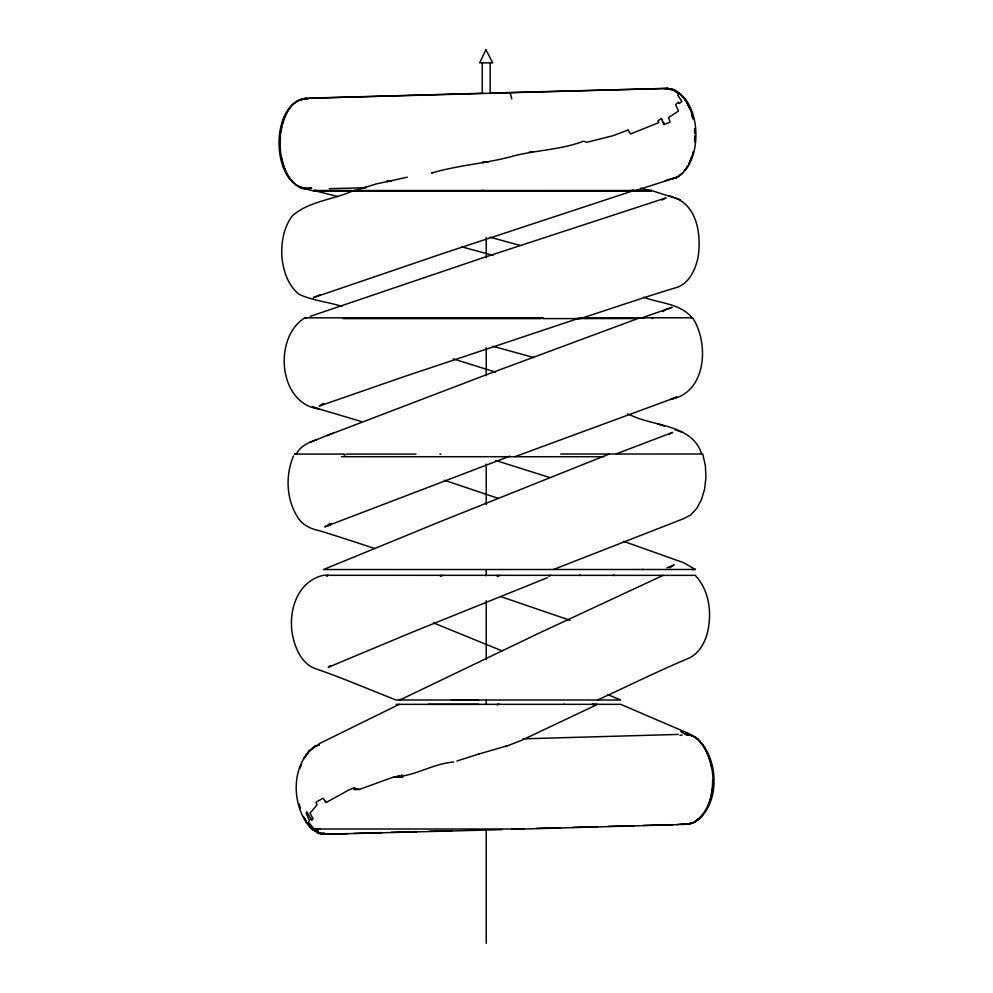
<?xml version="1.0" encoding="UTF-8"?>
<svg xmlns="http://www.w3.org/2000/svg" width="993" height="993" viewBox="0 0 993 993"><rect width="100%" height="100%" fill="white"/><g stroke="black" fill="none" stroke-linecap="round" stroke-linejoin="round"><path stroke-width="1.49" d="M689.899 822.912L693.499 822.688L699.196 818.493L694.43 821.968M564.62 704.335L563.974 704.335M314.073 828.994L308.575 822.328L309.357 820.305L306.105 813.242L306.887 812.162L311.852 820.441L312.832 818.431L310.039 813.155L317.04 804.864L315.985 802.232L323.097 798.161L326.213 802.468L349.226 789.745L354.228 787.945L354.203 789.609L359.255 789.472L394.184 776.824C414.64 776.464 433.035 763.518 453.652 762.041M694.591 139.119L694.715 136.178M694.628 142.049L694.889 136.165M279.964 144.606C279.256 125.428 287.362 96.085 311.479 98.108M280.522 137.233C278.164 156.472 286.344 192.282 311.529 188.111C270.195 193.287 267.626 99.238 307.718 98.816M712.676 779.592C712.552 796.51 707.165 821.943 686.92 824.351C688.199 824.053 689.552 823.768 690.855 823.532M580.545 575.357L578.931 575.357M549.03 575.344L548.868 576.139L550.879 575.344M692.493 154.635L693.064 151.879M280.746 132.814C282.695 118.85 290.204 97.5 307.458 98.766M293.469 455.961C284.941 476.268 286.319 501.229 299.191 519.451C304.305 526.042 312.087 529.269 320.056 530.883C338.377 536.568 356.611 542.538 374.82 548.533M614.481 575.357L612.83 575.357M299.973 768.259L301.599 764.138M688.757 164.168L692.059 156.025M688.881 164.155L692.208 156.013M642.235 569.486L643.601 569.486M323.917 833.139L318.952 833.264L323.284 833.847L319.125 833.239L312.162 828.994L318.865 833.226L325.059 834.194L347.86 833.611M296.187 454.211C300.109 446.192 308.587 442.468 316.568 439.7M303.895 758.64L309.022 751.118L315.166 746.19L317.425 745.507M303.771 758.652L308.935 751.118L319.858 743.36L399.26 704.335M399.894 699.991L536.344 634.428L663.101 575.357M318.679 832.73L319.101 833.214L311.728 829.167L313.304 828.249L313.329 829.118L318.865 833.226L312.373 829.155L314.421 829.937L313.329 829.242M329.837 523.41L326.734 526.253L331.426 524.118L324.649 526.861L509.781 456.159M682.092 173.626L676.928 177.536L672.472 178.653C706.433 169.232 703.081 88.725 665.062 88.96L667.097 88.439L673.688 89.804L678.753 94.248L677.722 95.142L681.906 101.435L679.336 103.446L678.145 102.316L675.625 104.613L678.492 110.993L668.512 117.608L670.064 122.238L663.932 124.522L661.276 118.502L657.85 121.009L658.843 122.561L630.617 133.968L627.899 130.071L613.227 135.644L586.764 142.322L583.685 141.167C560.958 149.757 537.498 150.03 514.511 155.727C487.551 163.411 459.697 164.85 432.725 172.732L431.583 172.77L432.725 172.732M662.976 311.566L665.099 309.779L672.112 307.346L641.255 318.083M327.541 575.307L326.66 576.014L328.348 575.307M683.035 172.856L676.941 177.524L674.483 178.157M396.12 704.335L620.724 704.335L687.801 733.132C680.813 735.006 691.463 734.41 692.816 735.788C719.515 752.16 722.048 805.534 694.529 821.919M330.408 665.682L328.236 667.308L412.951 631.896L547.379 577.715M693.511 822.8L690.83 823.482M677.35 824.562L683.01 823.681M669.729 567.859L674.148 564.868L666.899 567.822M322.117 833.661L325.046 834.194L324.339 833.164M694.877 821.72C719.528 803.771 717.256 762.438 699.047 740.381C698.377 737.154 682.228 733.045 692.779 735.825C704.347 742.267 709.362 755.561 711.807 767.899M542.737 317.785L304.863 317.847C272.889 337.372 278.239 404.436 319.473 408.992L312.621 407.018L361.44 421.553M323.693 403.369L319.237 406.075L404.61 376.459L578.869 318.269M310.784 819.473L312.832 818.431M359.255 789.472L354.228 787.945M668.512 434.586L672.609 432.389L616.281 453.875M402.711 776.613L398.044 776.551L403.096 776.588M662.07 200.015L666.154 197.843L481.046 258.428L310.288 316.333M687.801 733.132L684.748 734.373M685.418 824.016L686.672 824.314L684.314 823.756L687.069 824.289L684.152 823.718L687.615 824.202L681.024 824.525M324.599 801.053L325.356 800.668L326.213 802.468M314.992 746.252L319.076 745.023M399.186 699.991L400.527 699.333M507.088 745.805L505.934 746.351L521.3 740.455L596.247 704.98M597.563 700.015C628.259 685.915 658.558 670.871 689.713 657.813C698.079 653.593 703.069 645.351 706.271 636.848C712.465 616.355 710.417 591.518 695.249 575.369L323.37 575.307C296.299 581.575 287.449 613.004 293.009 637.382C295.877 649.621 301.748 662.679 313.887 668.115C341.679 677.636 368.701 689.266 396.046 699.991L620.65 700.015L607.53 694.504M407.267 177.201L376.161 183.953L353.669 191.016L633.968 191.053L669.654 179.659M320.193 294.784L313.279 297.689L443.424 253.314L633.968 190.507L632.33 190.495M691.922 569.473L695.361 569.486L323.482 569.548L440.147 521.673L609.218 454.037M326.97 435.604L483.802 375.726L639.877 317.797L692.58 317.81C709.536 343.404 706.433 393.389 670.225 399.372L676.965 397.026L514.982 456.681M443.002 575.319L440.495 576.337L440.333 575.319M500.162 575.332L497.319 576.474L497.121 575.332M309.791 442.431L333.102 433.122M553.461 569.51L683.941 518.532L690.768 514.87L696.738 508.428L701.455 499.653L704.596 489.127L705.936 477.583L705.39 465.804L702.759 454.012L560.697 454.037M440.966 454.074L439.874 454.074M501.701 829.639L325.716 834.257L327.206 833.909M680.788 731.568L685.22 734.286L688.31 734.758L686.2 734.46M639.182 318.045L644.196 317.81M633.968 190.507L353.582 190.519C333.722 199.878 308.674 200.946 292.079 216.114C283.34 228.08 280.994 243.347 281.95 257.832C283.526 271.35 288.032 285.55 299.104 294.276C312.522 300.68 327.789 301.835 341.915 306.378M480.55 191.041L483.045 190.209L483.169 191.041M529.343 152.202L532.682 151.532M583.673 317.499C614.903 307.396 645.934 296.659 677.387 287.262C689.539 282.682 695.237 269.736 697.942 257.907C701.48 236.744 697.955 206.618 675.19 197.93M327.007 833.971L325.828 834.294M628.544 130.48L627.899 130.071M456.904 760.998L478.837 754.022M662.207 119.607L661.276 118.502M318.592 745.16L319.336 744.936M327.777 833.735L326.089 834.232M320.143 828.994L313.751 829.552L318.865 833.226M328.174 833.611L327.367 833.847L328.348 833.561M665.31 180.614L670.014 179.224M314.247 829.813L318.691 832.842L315.96 830.918M679.336 103.446L678.145 102.316M311.417 188.111C293.705 193.213 283.638 170.299 281.304 156.323M307.88 189.042L311.641 188.062M479.036 753.972L505.896 746.177M670.176 179.237L673.155 178.479L671.107 178.976M680.044 735.403L682.067 734.957M313.043 828.994L312.286 829.155L313.043 829.13M490.902 93.032L667.358 88.389L674.197 89.78L680.677 94.174L686.337 101.274M319.15 833.276L318.877 832.779M300.382 187.851L306.291 189.142M692.704 735.788L688.869 733.703M400.663 776.65L394.184 776.824M667.259 88.402L310.101 98.233M312.51 98.071L483.368 93.243M678.43 734.423L522.914 738.842M662.852 122.449L663.734 122.424L663.932 124.522M597.637 704.335L591.977 704.385L593.814 704.335M353.769 833.437L381.945 832.618M391.093 832.37L417.023 831.625M429.187 831.29L451.952 830.657M488.606 161.822L482.859 161.983L482.883 162.914M391.714 181.024L386.873 181.16L387.444 181.893M499.516 704.273L497.356 704.335L497.53 705.278M325.791 801.984L326.61 801.972M643.464 825.431L672.733 824.674M511.668 828.994L523.907 828.659M536.146 828.323L560.635 827.653M572.949 827.318L597.575 826.66M608.287 826.362L634.254 825.667M329.266 188.682L366.057 187.714L364.878 187.205M307.557 813.205L306.887 812.162M400.738 776.65L401.842 776.625L401.619 774.813L402.599 776.749L398.168 776.489M315.116 746.19C289.968 764.635 291.061 807.309 311.566 828.994L525.148 828.994L679.349 824.587M686.622 824.264L683.904 823.656M337.595 196.515L313.912 190.482L316.841 190.47M351.559 190.47L313.912 190.482M631.424 190.445L651.234 190.445L649.509 190.445M307.842 189.477L313.912 191.004L357.468 191.004M632.33 191.053L633.968 191.053M635.954 191.041L651.247 191.041L641.093 188.161M649.509 191.041L651.247 191.041M313.912 191.004L315.675 191.004M579.862 317.847L643.65 317.834M343.255 318.616L540.639 318.616L542.761 317.921L542.724 318.616L633.596 318.542M576.077 318.616L580.309 318.604M297.391 454.086L294.623 454.086L344.36 454.086L344.273 455.104L346.942 454.086L415.955 454.074M341.418 456.693L604.005 456.73M428.368 704.335L478.663 704.335M353.669 190.532L355.196 190.532M304.863 317.847L306.378 317.847M451.505 699.978L478.589 700.003M330.719 834.219L323.718 833.946M397.2 776.315L402.997 776.588M319.237 833.239L325.059 834.194M353.942 190.904L354.724 191.016M307.954 98.866L305.136 98.319L299.315 100.355M667.519 88.427L674.148 89.78L680.59 94.186L686.213 101.286M684.847 823.88L686.672 824.314M684.562 823.793L687.019 824.302M490.083 237.215L519.91 245.358M461.795 246.86L493.062 255.375M493 346.309L534.097 357.604M643.7 297.242C660.01 303.473 680.739 303.424 692.332 318.145M318.728 832.568L317.35 828.994M651.408 190.495L680.391 199.792M453.143 358.858L495.544 372.114M495.755 460.491L549.613 477.496M627.377 414.007L630.307 414.95C653.841 426.779 692.22 423.937 701.666 454.037M444.454 480.264L498.263 498.387M657.962 423.999L664.205 426.121M674.818 429.721L681.732 432.079M500.187 596.408L570.056 620.302M623.281 541.235L683.383 562.621L695.286 569.399M668.314 195.484L673.328 197.272M433.482 622.909L502.284 650.949M651.383 317.748L652.649 318.592M314.409 829.85L318.356 832.618M311.318 827.889L306.638 822.353L304.019 817.177L306.514 822.365M510.216 92.883L511.78 99.015M686.97 102.602L690.16 109.255M686.846 102.614L690.011 109.267M299.191 803.958L300.358 807.967M690.805 110.595L693.027 118.763M691.749 114.692L692.853 118.775M694.554 128.817L695.026 133.223M694.541 130.294L694.852 133.236M490.194 62.882L490.194 93.292M486.222 237.675L486.222 257.832M486.222 347.786L486.222 375.702M486.222 464.103L486.222 504.432M486.222 569.572L486.222 575.779M486.222 600.591L486.222 659.526M486.222 699.854L486.222 704.509M486.222 830.136L486.222 943.35M482.263 62.882L482.263 93.292M485.9 49.65L479.669 62.882L492.776 62.882L485.9 49.65M321.161 833.45L320.267 833.363L321.248 833.462M688.211 165.521L683.892 171.64L688.335 165.508M398.876 776.538L396.505 776.762L400.539 776.663L396.505 776.762L398.876 776.538M685.592 734.187L688.31 734.758L685.604 734.187"/></g></svg>
